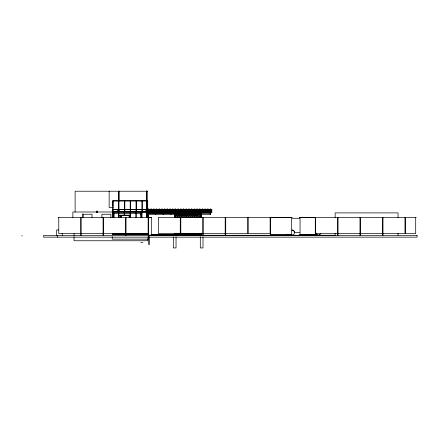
<?xml version="1.0" encoding="UTF-8"?>
<svg xmlns="http://www.w3.org/2000/svg" width="439" height="439" viewBox="0 0 439 439"><rect width="100%" height="100%" fill="white"/><g stroke="black" fill="none" stroke-linecap="round" stroke-linejoin="round"><path stroke-width="0.66" d="M112.686 207.504L113.136 207.504L109.141 207.521L109.157 191.064M118.409 200.733L118.42 191.223L118.431 200.7M118.958 191.223L118.947 200.733L118.958 191.223L118.958 191.761L118.42 191.761L118.42 191.223M146.983 191.223L146.972 200.738L146.983 191.223L75.124 191.223L75.124 211.993M200.722 233.597L199.652 234.684L174.898 234.684M199.86 233.197L198.368 234.684M175.391 216.175L176.659 214.907M189.302 217.294L191.7 214.907M189.659 217.749L192.512 214.907M191.366 217.316L193.786 214.907M175.391 234.141L176.357 233.18M192.298 217.31L194.713 214.907M176.121 234.684L177.576 233.235M193.555 217.321L195.981 214.907M176.939 234.684L178.393 233.235M194.373 217.321L196.798 214.907M178.212 234.684L179.666 233.235M195.646 217.321L198.066 214.907L175.391 214.907L175.391 217.075L177.586 214.907M179.139 234.684L180.583 233.252M196.425 217.47L199.301 214.6M180.413 234.684L181.85 233.252M197.693 217.47L200.574 214.6M181.23 234.684L182.657 233.263M198.346 217.64L200.722 215.269M182.498 234.684L183.925 233.263M199.652 217.612L200.722 216.542M183.425 234.684L184.857 233.257M184.693 234.684L186.152 233.235M185.51 234.684L186.937 233.268M183.343 217.695L186.152 214.907M185.011 217.3L187.415 214.907M185.379 217.744L188.232 214.907M186.679 217.717L189.505 214.907M188.007 217.321L190.433 214.907M186.784 234.684L188.221 233.252M187.711 234.684L189.143 233.263M188.979 234.684L190.438 233.241M189.796 234.684L191.223 233.268M191.069 234.684L192.518 233.246M176.258 217.486L178.854 214.907M180.714 217.305L183.134 214.907M181.098 217.733L183.952 214.907M182.415 217.695L185.225 214.907M191.997 234.684L193.434 233.263M193.27 234.684L194.669 233.301M194.093 234.684L195.481 233.312M179.09 217.645L181.867 214.907M195.366 234.684L196.793 233.274M178.168 217.64L180.939 214.907M196.299 234.684L197.737 233.274M176.818 217.706L179.672 214.907M197.583 234.684L198.927 233.367M193.599 209.299L192.935 209.524A1.125 1.119 0 0 1 192.463 209.419L191.585 209.074L190.702 209.419A1.125 1.119 0 0 1 189.769 209.419L188.885 209.074L187.535 209.524A1.125 1.119 0 0 1 187.069 209.419L186.185 209.074L185.302 209.419A1.125 1.119 0 0 1 184.369 209.419L183.486 209.074L182.136 209.524A1.125 1.119 0 0 1 181.669 209.419L180.786 209.074L179.908 209.419A1.125 1.119 0 0 1 178.969 209.419L178.091 209.074L176.741 209.524A1.125 1.119 0 0 1 176.275 209.419L175.391 209.074L174.508 209.419A1.125 1.119 0 0 1 173.575 209.419L172.692 209.074L171.342 209.524A1.125 1.119 0 0 1 170.875 209.419L169.992 209.074L169.108 209.419A1.125 1.119 0 0 1 168.175 209.419L167.292 209.074L165.942 209.524A1.125 1.119 0 0 1 165.476 209.419L164.598 209.074L163.714 209.419A1.125 1.119 0 0 1 162.776 209.419L161.898 209.074L160.548 209.524A1.125 1.119 0 0 1 160.081 209.419L159.198 209.074L158.314 209.419A1.125 1.119 0 0 1 157.381 209.419L156.498 209.074L155.148 209.524A1.125 1.119 0 0 1 154.682 209.419L153.798 209.074L152.92 209.419A1.125 1.119 0 0 1 151.982 209.419L151.104 209.074L149.754 209.524A1.125 1.119 0 0 1 149.282 209.419L148.525 209.079L147.811 209.332A1.125 1.125 0 0 1 149.079 209.387A1.119 1.119 0 0 0 150.423 209.392A1.125 1.125 0 0 1 151.779 209.387A1.119 1.119 0 0 0 153.118 209.392A1.125 1.125 0 0 1 154.473 209.387A1.119 1.119 0 0 0 155.818 209.392A1.125 1.125 0 0 1 156.032 209.266M201.699 209.299L201.496 209.419A1.125 1.119 0 0 1 200.563 209.419L199.679 209.074L198.329 209.524A1.125 1.119 0 0 1 197.863 209.419L196.979 209.074L196.096 209.419A1.125 1.119 0 0 1 195.163 209.419C193.286 208.037 193.045 211.11 193.599 212.487A1.119 1.119 0 0 1 192.26 212.481A1.125 1.125 0 0 0 190.91 212.487A1.119 1.119 0 0 1 189.56 212.481A1.125 1.125 0 0 0 188.21 212.487A1.119 1.119 0 0 1 186.86 212.481A1.125 1.125 0 0 0 185.51 212.487A1.119 1.119 0 0 1 184.161 212.481A1.125 1.125 0 0 0 182.811 212.487A1.119 1.119 0 0 1 181.466 212.481A1.125 1.125 0 0 0 180.111 212.487A1.119 1.119 0 0 1 178.766 212.481A1.125 1.125 0 0 0 177.416 212.487A1.119 1.119 0 0 1 176.066 212.481A1.125 1.125 0 0 0 174.717 212.487A1.119 1.119 0 0 1 173.367 212.481A1.125 1.125 0 0 0 172.017 212.487A1.119 1.119 0 0 1 170.667 212.481A1.125 1.125 0 0 0 169.317 212.487A1.119 1.119 0 0 1 167.972 212.481A1.125 1.125 0 0 0 166.617 212.487A1.119 1.119 0 0 1 165.273 212.481A1.125 1.125 0 0 0 163.923 212.487A1.119 1.119 0 0 1 162.573 212.481A1.125 1.125 0 0 0 161.223 212.487A1.119 1.119 0 0 1 159.873 212.481A1.125 1.125 0 0 0 158.523 212.487A1.119 1.119 0 0 1 157.173 212.481A1.125 1.125 0 0 0 155.823 212.487A1.119 1.119 0 0 1 154.479 212.481A1.125 1.125 0 0 0 153.123 212.487A1.119 1.119 0 0 1 151.779 212.481A1.125 1.125 0 0 0 150.429 212.487A1.119 1.119 0 0 1 149.079 212.481A1.125 1.125 0 0 0 147.828 212.416L147.811 209.332M193.599 212.399L192.935 212.619A1.125 1.119 0 0 1 192.463 212.52L191.585 212.169L190.702 212.52A1.125 1.119 0 0 1 189.769 212.52L188.885 212.169L187.535 212.619A1.125 1.119 0 0 1 187.069 212.52L186.185 212.169L185.302 212.52A1.125 1.119 0 0 1 184.369 212.52L183.486 212.169L182.136 212.619A1.125 1.119 0 0 1 181.669 212.52L180.786 212.169L179.908 212.52A1.125 1.119 0 0 1 178.969 212.52L178.091 212.169L176.741 212.619A1.125 1.119 0 0 1 176.275 212.52L175.391 212.169L174.508 212.52A1.125 1.119 0 0 1 173.575 212.52L172.692 212.169L171.342 212.619A1.125 1.119 0 0 1 170.875 212.52L169.992 212.169L169.108 212.52A1.125 1.119 0 0 1 168.175 212.52L167.292 212.169L165.942 212.619A1.125 1.119 0 0 1 165.476 212.52L164.598 212.169L163.714 212.52A1.125 1.119 0 0 1 162.776 212.52L161.898 212.169L160.548 212.619A1.125 1.119 0 0 1 160.081 212.52L159.198 212.169L158.314 212.52A1.125 1.119 0 0 1 157.381 212.52L156.498 212.169L155.148 212.619A1.125 1.119 0 0 1 154.682 212.52L153.798 212.169L152.92 212.52A1.125 1.119 0 0 1 151.982 212.52L151.104 212.169L149.754 212.619A1.125 1.119 0 0 1 149.282 212.52L147.778 212.361M209.793 209.299L209.123 209.524A1.125 1.119 0 0 1 208.657 209.419L207.773 209.074L206.895 209.419A1.125 1.119 0 0 1 205.957 209.419L205.079 209.074L203.729 209.524A1.125 1.119 0 0 1 203.262 209.419L202.5 209.079L201.704 209.299L201.633 217.837M201.699 212.399L201.496 212.52A1.125 1.119 0 0 1 200.563 212.52L199.679 212.169L198.329 212.619A1.125 1.119 0 0 1 197.863 212.52L196.979 212.169L196.096 212.52A1.125 1.119 0 0 1 195.163 212.52L194.4 212.18L193.604 212.394M209.793 212.399L209.123 212.619A1.125 1.119 0 0 1 208.657 212.52L207.773 212.169L206.895 212.52A1.125 1.119 0 0 1 205.957 212.52L205.079 212.169L203.729 212.619A1.125 1.119 0 0 1 203.262 212.52L202.5 212.18L201.704 212.394M209.798 212.394L210.594 212.18L211.357 212.52A1.125 1.119 0 0 0 211.823 212.619M146.461 209.502L146.461 210.04L146.983 209.996M112.686 200.903L147.729 200.903M112.686 202.214L113.136 202.214M112.686 203.109L113.136 203.109M112.686 204.925L113.136 204.925M112.686 205.271L113.136 205.271M112.686 209.496L147.729 209.496M112.686 209.568L193.533 209.612M194.9 209.612L209.935 209.612M147.729 209.699L148.179 209.699M118.974 210.04L118.437 210.04L118.437 209.502M146.461 210.04L147.4 210.292M112.686 210.199L113.136 210.199M118.525 210.199L118.974 210.199M124.369 210.199L124.813 210.199M130.207 210.199L130.657 210.199M136.046 210.199L136.496 210.199M141.89 210.199L142.34 210.199M146.56 210.199L147.01 210.199M147.729 211.055L148.179 211.055M147.729 211.17L148.179 211.17M112.686 211.543L147.729 211.543M112.686 211.905L147.729 211.905M113.026 211.993L72.874 211.993L72.874 217.546M112.686 212.262L147.729 212.262M147.729 212.668L210.621 212.668M147.729 212.761L210.621 212.761M148.162 212.893L201.281 212.893M201.633 213.255L210.621 213.255M112.686 213.343L141.978 213.343M148.179 213.392L201.633 213.392M155.368 213.469L155.818 213.469M163.006 213.469L163.456 213.469M170.645 213.469L171.095 213.469M178.283 213.469L178.733 213.469M185.922 213.469L186.372 213.469M193.561 213.469L194.011 213.469M201.183 213.469L201.633 213.469M147.729 214.1L148.179 214.1M201.633 214.1L201.183 214.1L201.183 212.514M210.621 214.1L210.171 214.1L210.171 212.761M141.621 214.6L141.978 214.6M147.729 214.6L210.621 214.6L210.621 212.18M140.721 214.962L140.54 213.129M118.793 215.137L130.12 215.137M118.793 215.5L130.12 215.5M58.25 217.387L151.68 217.387M292.198 217.387L158.325 217.387L158.325 233.559L247.717 233.559L247.717 217.387M299.387 217.387L416.276 217.387M315.509 217.656L299.453 217.387M292.176 218.287L299.694 218.287M58.716 229.965L56.68 229.965L56.68 235.359M294.19 232.665L299.568 232.665M147.729 233.833L112.686 233.833L112.686 234.552M112.686 234.19L147.729 234.19L147.729 234.552M112.236 234.552L148.179 234.552M151.91 234.684L153.617 234.684M153.749 234.684L155.455 234.684M155.593 234.684L157.299 234.684M157.436 234.684L159.143 234.684M159.275 234.684L160.987 234.684M161.118 234.684L162.825 234.684M162.962 234.684L164.669 234.684M164.806 234.684L166.513 234.684M166.644 234.684L168.351 234.684M168.488 234.684L170.195 234.684M170.332 234.684L172.039 234.684M172.17 234.684L173.877 234.684M174.014 234.684L174.437 234.684M199.805 234.684L201.512 234.684M151.609 234.909L201.644 234.909L201.633 233.109M292.198 234.909L270.561 234.909L291.737 234.909L291.672 234.64M299.387 234.909L315.317 234.645L299.65 234.914M151.68 235.09L148.294 235.09L148.294 217.568M151.636 235.271L335.138 235.271M140.754 242.547L142.911 242.547M209.798 212.487A1.125 1.125 0 0 1 211.148 212.487A1.125 1.119 0 0 0 211.823 212.706L211.823 209.524A1.125 1.119 0 0 1 211.357 209.419C209.48 208.037 209.238 211.11 209.793 212.487A1.119 1.119 0 0 1 208.454 212.481A1.125 1.125 0 0 0 207.098 212.487A1.119 1.119 0 0 1 205.754 212.481A1.125 1.125 0 0 0 204.404 212.487A1.119 1.119 0 0 1 203.054 212.481A1.125 1.125 0 0 0 201.704 212.487M291.573 217.656L291.617 234.909M270.611 217.656L270.682 234.909M415.7 217.387L415.7 233.559L405.384 233.559L405.384 217.387M404.972 217.387L404.972 233.559L315.581 233.559L315.581 217.387M398.041 217.656L398.041 212.893L335.138 212.893L335.138 217.744M398.041 233.318L398.041 235.359M382.984 217.387L382.984 235.359M382.446 217.387L382.446 235.359M360.518 217.387L360.518 235.359M359.98 217.387L359.98 235.359M338.052 217.387L338.052 235.359M337.514 217.387L337.514 235.359M335.138 233.246L335.138 235.359M315.295 217.656L315.295 234.53L300.051 234.53L300.051 217.656M291.869 217.387L270.314 217.387M270.122 217.387L270.122 233.559L248.194 233.559L248.194 217.387M225.728 217.387L225.728 235.359M225.191 217.387L225.191 235.359M211.335 209.408L211.335 212.509M211.148 209.299L211.148 212.487M210.961 209.183L210.961 212.284M210.693 209.096L210.693 212.196M209.985 209.183L209.985 212.284M209.612 209.408L209.595 212.52M209.48 209.463L209.48 212.564M209.365 209.496L209.365 212.591M209.244 209.513L209.244 212.613M209.123 209.524L209.123 212.619M208.64 209.408L208.64 212.509M208.448 209.299L208.448 212.487M208.262 209.183L208.262 212.284M207.993 209.096L207.993 212.196M207.285 209.183L207.285 212.284M207.098 209.299L207.093 212.487M206.912 209.408L206.912 212.509M205.94 209.408L205.94 212.509M205.754 209.299L205.754 212.487M205.567 209.183L205.567 212.284M205.298 209.096L205.298 212.196M204.59 209.183L204.59 212.284M204.404 209.299L204.398 212.487M204.217 209.408L204.195 212.52M204.08 209.463L204.08 212.564M203.965 209.496L203.965 212.591M203.85 209.513L203.85 212.613M203.729 209.524L203.729 212.619M203.241 209.408L203.241 212.509M203.262 217.387L203.262 235.359M203.054 209.299L203.054 212.487M202.994 236.906L202.994 247.936L200.299 247.936L200.299 236.906M202.867 209.183L202.867 212.284M202.725 217.387L202.725 235.359M202.598 209.096L202.598 212.196M201.891 209.183L201.891 212.284M201.622 214.6L201.622 217.31M201.622 233.553L201.556 234.909M201.517 209.408L201.517 212.509M201.172 214.6L201.172 217.31M201.172 233.553L201.172 234.909M200.722 214.6L200.722 217.47M200.722 233.553L200.689 234.684M200.541 209.408L200.541 212.509M200.354 209.299L200.354 212.487A1.119 1.119 0 0 0 201.699 212.487M200.168 209.183L200.168 212.284M199.899 209.096L199.899 212.196M199.191 209.183L199.191 212.284M199.004 209.299L198.999 212.487A1.119 1.119 0 0 1 197.654 212.481A1.125 1.125 0 0 0 196.304 212.487A1.119 1.119 0 0 1 194.96 212.481A1.125 1.125 0 0 0 193.604 212.487M198.818 209.408L198.796 212.52M198.686 209.463L198.686 212.564M198.571 209.496L198.571 212.591M198.45 209.513L198.45 212.613M198.329 209.524L198.329 212.619M197.841 209.408L197.841 212.509M197.654 209.299L197.654 212.487M197.468 209.183L197.468 212.284M197.199 209.096L197.199 212.196M196.491 209.183L196.491 212.284M196.304 209.299L196.299 212.487M196.118 209.408L196.118 212.509M195.141 209.408L195.141 212.509M194.954 209.299L194.954 212.487M194.768 209.183L194.768 212.284M194.499 209.096L194.499 212.196M194.011 212.761L194.011 214.1L193.561 214.1L193.561 212.761M193.791 209.183L193.791 212.284M193.418 209.408L193.418 212.509M193.401 209.419L193.401 212.52M193.286 209.463L193.286 212.564M193.171 209.496L193.171 212.591M193.05 209.513L193.05 212.613M192.935 209.524L192.935 212.619M192.447 209.408L192.447 212.509M192.26 209.299L192.26 212.487M192.073 209.183L192.073 212.284M191.805 209.096L191.805 212.196M191.097 209.183L191.097 212.284M190.91 209.299L190.905 212.487M190.724 209.408L190.724 212.509M189.747 209.408L189.747 212.509M189.56 209.299L189.56 212.487M189.374 209.183L189.374 212.284M189.105 209.096L189.105 212.196M188.397 209.183L188.397 212.284M188.21 209.299L188.205 212.487M187.892 209.463L187.892 212.564M187.771 209.496L187.771 212.591M187.656 209.513L187.656 212.613M187.535 209.524L187.535 212.619M187.047 209.408L187.047 212.509M186.86 209.299L186.86 212.487M186.674 209.183L186.674 212.284M186.405 209.096L186.405 212.196M186.372 212.761L186.372 214.1L185.922 214.1L185.922 212.761M185.697 209.183L185.697 212.284M185.51 209.299L185.505 212.487M185.324 209.408L185.324 212.509M184.347 209.408L184.347 212.509M184.161 209.299L184.161 212.487M183.974 209.183L183.974 212.284M183.705 209.096L183.705 212.196M182.997 209.183L182.997 212.284M182.811 209.299L182.805 212.487M182.492 209.463L182.492 212.564M182.377 209.496L182.377 212.591M182.256 209.513L182.256 212.613M182.136 209.524L182.136 212.619M181.647 209.408L181.647 212.509M181.461 209.299L181.461 212.487M181.274 209.183L181.274 212.284M181.005 209.096L181.005 212.196M180.797 217.387L180.797 235.359M180.297 209.183L180.297 212.284M180.259 217.387L180.259 235.359M180.111 209.299L180.105 212.487M179.924 209.408L179.924 212.509M178.953 209.408L178.953 212.509M178.766 209.299L178.766 212.487M178.733 212.761L178.733 214.1L178.283 214.1L178.283 212.761M178.58 209.183L178.58 212.284M178.311 209.096L178.311 212.196M177.603 209.183L177.603 212.284M177.416 209.299L177.411 212.487M177.23 209.408L177.23 212.509M177.208 209.419L177.208 212.52M177.093 209.463L177.093 212.564M176.977 209.496L176.977 212.591M176.862 209.513L176.862 212.613M176.741 209.524L176.741 212.619M176.253 209.408L176.253 212.509M176.066 209.299L176.066 212.487M176.034 236.906L176.034 247.936L173.339 247.936L173.339 236.906M175.88 209.183L175.88 212.284M175.611 209.096L175.611 212.196M175.391 233.213L175.391 234.909L175.364 233.553M175.364 212.514L175.364 217.31M174.903 209.183L174.903 212.284M174.914 212.514L174.914 213.875M174.914 214.6L174.914 217.31M174.914 233.553L174.914 234.909M174.717 209.299L174.711 212.487M174.53 209.408L174.53 212.509M174.464 214.6L174.464 217.31M174.464 233.553L174.437 234.909M173.553 209.408L173.553 212.509M173.367 209.299L173.367 212.487M173.18 209.183L173.18 212.284M172.911 209.096L172.911 212.196M172.203 209.183L172.203 212.284M172.017 209.299L172.011 212.487M171.698 209.463L171.698 212.564M171.583 209.496L171.583 212.591M171.462 209.513L171.462 212.613M171.342 209.524L171.342 212.619M171.095 212.761L171.095 214.1L170.645 214.1L170.645 212.761M170.853 209.408L170.853 212.509M170.667 209.299L170.667 212.487M170.48 209.183L170.48 212.284M170.211 209.096L170.211 212.196M169.503 209.183L169.503 212.284M169.317 209.299L169.311 212.487M169.13 209.408L169.13 212.509M168.153 209.408L168.153 212.509M167.967 209.299L167.967 212.487M167.78 209.183L167.78 212.284M167.511 209.096L167.511 212.196M166.804 209.183L166.804 212.284M166.617 209.299L166.611 212.487M166.299 209.463L166.299 212.564M166.183 209.496L166.183 212.591M166.063 209.513L166.063 212.613M165.942 209.524L165.942 212.619M165.459 209.408L165.459 212.509M165.273 209.299L165.273 212.487M165.086 209.183L165.086 212.284M164.817 209.096L164.817 212.196M164.109 209.183L164.109 212.284M163.923 209.299L163.917 212.487M163.736 209.408L163.736 212.509M163.456 212.761L163.456 214.1L163.006 214.1L163.006 212.761M162.759 209.408L162.759 212.509M162.573 209.299L162.573 212.487M162.386 209.183L162.386 212.284M162.117 209.096L162.117 212.196M161.409 209.183L161.409 212.284M161.223 209.299L161.217 212.487M161.036 209.408L161.036 212.509M161.014 209.419L161.014 212.52M160.904 209.463L160.904 212.564M160.784 209.496L160.784 212.591M160.669 209.513L160.669 212.613M160.548 209.524L160.548 212.619M160.059 209.408L160.059 212.509M159.873 209.299L159.873 212.487M159.686 209.183L159.686 212.284M159.417 209.096L159.417 212.196M158.709 209.183L158.709 212.284M158.523 209.299L158.517 212.487M158.336 209.408L158.336 212.509M157.36 209.408L157.36 212.509M157.173 209.299L157.173 212.487M156.986 209.183L156.986 212.284M156.718 209.096L156.718 212.196M156.01 209.183L156.01 212.284M155.823 209.299L155.818 212.487M155.818 212.761L155.818 214.1L155.368 214.1L155.368 212.761M155.505 209.463L155.505 212.564M155.39 209.496L155.39 212.591M155.269 209.513L155.269 212.613M155.148 209.524L155.148 212.619M154.66 209.408L154.66 212.509M154.473 209.299L154.473 212.487M154.287 209.183L154.287 212.284M154.018 209.096L154.018 212.196M153.31 209.183L153.31 212.284M153.123 209.299L153.118 212.487M152.937 209.408L152.937 212.509M151.965 209.408L151.965 212.509M151.779 209.299L151.779 212.487M151.592 209.183L151.592 212.284M151.46 217.387L148.124 217.387M151.323 209.096L151.323 212.196M151.318 217.568L151.318 235.09M150.615 209.183L150.615 212.284M150.429 209.299L150.423 212.487M150.105 209.463L150.105 212.564M149.99 209.496L149.99 212.591M149.875 209.513L149.875 212.613M149.754 209.524L149.754 212.619M149.348 236.583L149.348 244.523L148.629 244.523L148.629 236.583M149.265 209.408L149.265 212.509M149.079 209.299L149.079 212.487M148.892 209.183L148.892 212.284M148.623 209.096L148.623 212.196M148.629 214.122L148.629 217.332M148.179 212.514L148.173 233.559L58.777 233.559L58.777 217.387M148.179 236.511L148.179 239.134L112.236 239.134L112.236 236.511M147.916 209.183L147.916 212.284M147.729 217.744L147.729 200.832L112.686 200.832L112.686 217.744M147.729 238.789L147.729 240.748L74.043 240.748L74.043 236.83M147.372 212.262L147.372 217.656M147.372 233.833L147.372 234.19M147.01 200.903L147.01 211.543M146.653 211.543L146.653 211.905M146.653 212.591L146.653 217.387M146.56 200.903L146.56 211.543M146.472 212.262L146.472 217.656M146.472 233.833L146.472 234.19M146.385 212.591L146.385 217.387M142.34 200.903L142.34 211.543M141.978 211.905L141.978 217.656M141.978 233.833L141.978 234.19M141.89 200.903L141.89 211.543M141.621 211.905L141.621 217.656M140.721 212.937L140.721 217.656M136.496 200.903L136.496 211.543M136.227 212.262L136.227 217.656M136.046 200.903L136.046 211.543M135.87 212.262L135.87 217.656M130.657 200.903L130.657 211.543M130.476 212.262L130.476 217.656M130.207 200.903L130.207 211.543M130.12 212.262L130.131 217.662M129.757 215.362L129.757 217.448M129.571 215.522L129.571 217.579M129.121 215.286L129.121 217.289M126.031 217.387L126.031 235.359M125.494 217.387L125.494 235.359M124.813 200.903L124.813 211.543M124.544 212.262L124.544 215.137M124.369 200.903L124.369 211.543M124.188 212.262L124.188 215.137M121.669 215.362L121.669 217.387M121.219 215.56L121.219 217.662M120.774 215.631L120.774 217.656M120.412 215.631L120.412 217.656M119.156 215.5L119.156 217.448M118.974 200.903L118.974 211.543M118.793 212.262L118.793 217.656M118.525 200.903L118.525 211.543M118.437 212.262L118.437 217.656M114.03 213.239L114.03 217.234M113.761 211.543L113.761 211.905M113.761 212.948L113.761 217.744M113.136 200.903L113.136 211.543M113.042 212.262L113.042 217.656M110.886 217.486L110.886 214.243L101.903 214.243L101.903 217.486M103.615 217.387L103.615 235.359M103.072 217.387L103.072 235.359M97.453 212.355L97.453 211.099L96.465 211.099L96.465 212.355M92.014 217.486L92.014 214.243L83.031 214.243L83.031 217.486M82.85 213.793L82.85 217.706M81.199 217.387L81.199 235.359M80.655 217.387L80.655 235.359M74.043 233.559L74.043 235.523M62.206 233.334L62.206 235.359M57.608 235.359L57.608 237.153M21.95 235.359L21.95 236.034M156.262 209.189A1.125 1.125 0 0 1 156.739 209.189M156.964 209.266A1.125 1.125 0 0 1 157.173 209.387A1.119 1.119 0 0 0 158.517 209.392A1.125 1.125 0 0 1 159.873 209.387A1.119 1.119 0 0 0 161.217 209.392A1.125 1.125 0 0 1 162.573 209.387A1.119 1.119 0 0 0 163.917 209.392A1.125 1.125 0 0 1 165.273 209.387A1.119 1.119 0 0 0 166.611 209.392A1.125 1.125 0 0 1 167.967 209.387A1.119 1.119 0 0 0 169.311 209.392A1.125 1.125 0 0 1 170.667 209.387A1.119 1.119 0 0 0 172.011 209.392A1.125 1.125 0 0 1 173.367 209.387A1.119 1.119 0 0 0 174.711 209.392A1.125 1.125 0 0 1 174.92 209.266M175.15 209.189A1.125 1.125 0 0 1 175.627 209.189M175.858 209.266A1.125 1.125 0 0 1 176.066 209.387A1.119 1.119 0 0 0 177.411 209.392A1.125 1.125 0 0 1 178.766 209.387A1.119 1.119 0 0 0 180.105 209.392A1.125 1.125 0 0 1 181.461 209.387A1.119 1.119 0 0 0 182.805 209.392A1.125 1.125 0 0 1 184.161 209.387A1.119 1.119 0 0 0 185.505 209.392A1.125 1.125 0 0 1 186.86 209.387A1.119 1.119 0 0 0 188.205 209.392A1.125 1.125 0 0 1 189.56 209.387A1.119 1.119 0 0 0 190.905 209.392A1.125 1.125 0 0 1 191.821 209.189M193.604 209.387A1.125 1.125 0 0 1 193.813 209.266M194.043 209.189A1.125 1.125 0 0 1 194.521 209.189M194.751 209.266A1.125 1.125 0 0 1 194.954 209.387A1.119 1.119 0 0 0 196.299 209.392A1.125 1.125 0 0 1 197.654 209.387A1.119 1.119 0 0 0 198.999 209.392A1.125 1.125 0 0 1 200.354 209.387A1.119 1.119 0 0 0 201.699 209.392M193.599 209.392A1.119 1.119 0 0 1 192.26 209.387A1.125 1.125 0 0 0 192.052 209.266M201.704 209.387A1.125 1.125 0 0 1 203.054 209.387A1.119 1.119 0 0 0 204.398 209.392A1.125 1.125 0 0 1 205.754 209.387A1.119 1.119 0 0 0 207.093 209.392A1.125 1.125 0 0 1 208.448 209.387A1.119 1.119 0 0 0 209.793 209.392M209.798 209.387A1.125 1.125 0 0 1 210.007 209.266M210.237 209.189A1.125 1.125 0 0 1 210.715 209.189M210.945 209.266A1.125 1.125 0 0 1 211.148 209.387A1.125 1.119 0 0 0 211.823 209.612M199.004 212.487A1.125 1.125 0 0 1 200.354 212.487M146.225 211.817A0.971 0.971 0 0 1 145.968 210.352A0.971 0.971 0 0 1 147.455 210.352A0.971 0.971 0 0 1 147.197 211.817M117.625 211.817A0.971 0.971 0 0 1 117.367 210.358A0.971 0.971 0 0 1 118.854 210.358A0.971 0.971 0 0 1 118.596 211.817M292.05 229.965A2.694 2.607 -90 0 1 294.657 232.665M292.89 230.327A2.694 2.607 -90 0 1 293.428 230.755M292.802 230.486A2.519 2.431 -90 0 1 293.307 230.881M291.584 235.178A2.519 2.431 -90 0 1 290.371 234.843M292.05 230.146A2.519 2.431 -90 0 1 294.399 233.312A2.519 2.431 -90 0 1 290.837 234.843M319.559 234.64A2.519 2.431 -90 0 1 319.016 234.975M317.77 235.161A2.519 2.431 -90 0 1 315.652 233.021M320.777 233.597A2.519 2.431 -90 0 1 316.118 233.021M316.409 233.312A2.519 2.431 -90 0 1 312.842 234.843M289.241 234.843A2.519 2.431 -90 0 1 286.81 234.843M315.943 233.312A2.519 2.431 -90 0 1 315.312 234.442M314.812 234.843A2.519 2.431 -90 0 1 312.381 234.843M288.774 234.843A2.519 2.431 -90 0 1 286.343 234.843M146.445 191.223L146.434 200.738L146.445 191.223M96.498 211.724C97.079 213.546 97.913 210.446 96.498 211.724M146.983 191.075L146.445 191.075L146.445 191.761L146.983 191.761L146.983 191.075M417.05 235.359L43.62 235.359L43.62 237.153L417.05 237.153L417.05 235.359M188.024 212.509L188.024 209.408L188.002 212.52M182.624 212.509L182.624 209.408L182.602 212.52M171.83 212.509L171.83 209.408L171.808 212.52M166.43 212.509L166.43 209.408L166.414 212.52M155.636 212.509L155.636 209.408L155.615 212.52M150.237 212.509L150.237 209.408L150.22 212.52"/></g></svg>
